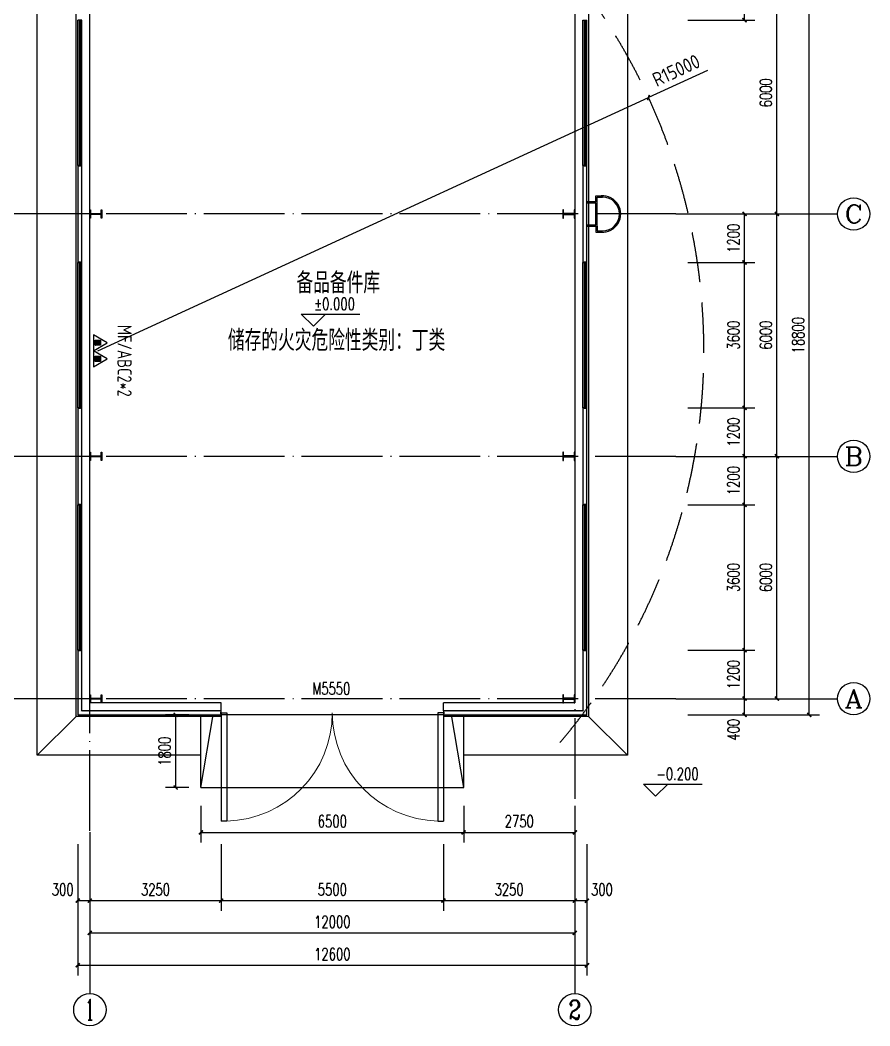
# Model space of a CAD drawing. Extents: x 4930511 to 5014611, y -422737 to -321054.
# Drawn here: x 4949126 to 4970151, y -401128 to -376228 of the extents above; entities that cross this region are included whole.
import ezdxf
from ezdxf.enums import TextEntityAlignment as Align

# ---------------------------------------------------------------- set-up
doc = ezdxf.new("R2010")
doc.units = 0
doc.header["$LTSCALE"] = 1000
doc.header["$MEASUREMENT"] = 0
doc.linetypes.add('DASH', pattern=[0.35, 0.25, -0.1])
doc.linetypes.add('DOTE', pattern=[2.42, 2, -0.2, 0.02, -0.2])
doc.layers.get('0').update_dxf_attribs({"linetype": 'CONTINUOUS'})
doc.layers.get('Defpoints').update_dxf_attribs({"linetype": 'CONTINUOUS'})
doc.layers.add('_0', color=7, linetype='CONTINUOUS', lineweight=25)
for name, color, linetype in [('AXIS', 3, 'CONTINUOUS'), ('AXIS_TEXT', 7, 'CONTINUOUS'), ('DIM_ELEV', 3, 'CONTINUOUS'), ('DOTE', 252, 'CONTINUOUS'), ('Prof', 2, 'CONTINUOUS'), ('PUB_DIM', 3, 'CONTINUOUS'), ('PUB_TEXT', 7, 'CONTINUOUS'), ('PUB_WALL', 9, 'CONTINUOUS'), ('STAIR', 5, 'CONTINUOUS'), ('TEXT_给水', 7, 'CONTINUOUS'), ('WALL-MOVE', 6, 'CONTINUOUS'), ('WINDOW', 4, 'CONTINUOUS'), ('WINDOW_TEXT', 7, 'CONTINUOUS')]:
    doc.layers.add(name, color=color, linetype=linetype)
doc.styles.add('_HZTXT', font='txt.shx', dxfattribs={"width": 0.8, "bigfont": 'HZTXT.shx'})
doc.styles.add('_TCH_AXIS', font='COMPLEX', dxfattribs={"bigfont": 'GBCBIG'})
doc.styles.add('_TCH_DIM', font='SIMPLEX', dxfattribs={"bigfont": 'GBCBIG'})
doc.styles.add('_TCH_DIM_T3', font='SIMPLEX', dxfattribs={"width": 0.705882, "bigfont": 'GBCBIG'})
doc.styles.add('_TCH_WINDOW', font='SIMPLEX', dxfattribs={"height": 3.5, "bigfont": 'GBCBIG'})
doc.styles.add('COMPLEX', font='COMPLEX')
doc.styles.add('sceie', font='sceie.shx', dxfattribs={"width": 0.7, "bigfont": 'sceic.shx'})
doc.styles.get("Standard").update_dxf_attribs({"font": 'GBENOR', "bigfont": 'GBCBIG'})
doc.dimstyles.new('_TCH_ARCH&&100', dxfattribs={"dimtxt": 297.5, "dimasz": 100, "dimexe": 250, "dimexo": 300, "dimgap": 126.25, "dimtad": 1, "dimdec": 0, "dimzin": 0, "dimdsep": 46, "dimtxsty": '_TCH_DIM_T3', "dimblk": 'ARCHTICK', "dimcen": 0.09, "dimclrt": 7, "dimazin": 2, "dimtfac": 1, "dimtdec": 0, "dimtix": 1, "dimtmove": 2, "dimatfit": 3, "dimfxl": 0, "dimtolj": 1, "dimtzin": 0, "dimarcsym": 0})
doc.dimstyles.get("Standard").update_dxf_attribs({"dimscale": 100, "dimtxt": 3.5, "dimasz": 1, "dimexe": 2.5, "dimexo": 3, "dimgap": 1.5, "dimtad": 1, "dimdec": 0, "dimzin": 0, "dimdsep": 46, "dimtxsty": 'Standard', "dimblk": 'ARCHTICK', "dimcen": 0.09, "dimadec": 0, "dimazin": 0, "dimtfac": 1, "dimtdec": 0, "dimtix": 1, "dimtmove": 2, "dimatfit": 3, "dimfxl": 0, "dimtolj": 1, "dimtzin": 0, "dimarcsym": 0})

# ---------------------------------------------------------------- blocks, each defined once
blk = doc.blocks.new('_AXISO')
blk.add_circle((0, 0), 0.5)
at = {"layer": 'AXIS_TEXT', "style": 'COMPLEX', "width": 1.041667}
blk.add_attdef('A', text='', height=0.56, dxfattribs=at).set_placement((-0.25, -0.28), (0.25, -0.28), align=Align.FIT)
blk = doc.blocks.new('_ArchTick')
at = {"color": 0, "linetype": 'ByBlock', "const_width": 0.4}
blk.add_lwpolyline([(-0.5, -0.5), (0.5, 0.5)], dxfattribs=at)
blk = doc.blocks.new('*D421')
at = {"layer": 'Defpoints', "color": 0}
for p in [(4953601, -395380), (4960101, -395380), (4960101, -396338)]:
    blk.add_point(p, dxfattribs=at)
at = {"layer": 'PUB_DIM', "color": 0, "lineweight": -2}
for p, q in [((4953601, -395680), (4953601, -396588)), ((4960101, -395680), (4960101, -396588)), ((4953601, -396338), (4960101, -396338))]:
    blk.add_line(p, q, dxfattribs=at)
at = {"layer": 'PUB_DIM', "color": 0, "lineweight": -2, "xscale": 100, "yscale": 100, "zscale": 100, "rotation": 180}
blk.add_blockref('_ArchTick', (4953601, -396338), dxfattribs=at)
at = {"layer": 'PUB_DIM', "color": 0, "lineweight": -2, "xscale": 100, "yscale": 100, "zscale": 100}
blk.add_blockref('_ArchTick', (4960101, -396338), dxfattribs=at)
at = {"layer": 'PUB_DIM', "color": 7, "insert": (4956851, -396063), "char_height": 297.5, "attachment_point": 5, "style": '_TCH_DIM_T3'}
blk.add_mtext('\\A1;6500', dxfattribs=at)
blk = doc.blocks.new('*D422')
at = {"layer": 'Defpoints', "color": 0}
for p in [(4960101, -395380), (4962851, -395380), (4962851, -396338)]:
    blk.add_point(p, dxfattribs=at)
at = {"layer": 'PUB_DIM', "color": 0, "lineweight": -2}
for p, q in [((4960101, -395680), (4960101, -396588)), ((4962851, -395680), (4962851, -396588)), ((4960101, -396338), (4962851, -396338))]:
    blk.add_line(p, q, dxfattribs=at)
at = {"layer": 'PUB_DIM', "color": 0, "lineweight": -2, "xscale": 100, "yscale": 100, "zscale": 100, "rotation": 180}
blk.add_blockref('_ArchTick', (4960101, -396338), dxfattribs=at)
at = {"layer": 'PUB_DIM', "color": 0, "lineweight": -2, "xscale": 100, "yscale": 100, "zscale": 100}
blk.add_blockref('_ArchTick', (4962851, -396338), dxfattribs=at)
at = {"layer": 'PUB_DIM', "color": 7, "insert": (4961476, -396063), "char_height": 297.5, "attachment_point": 5, "style": '_TCH_DIM_T3'}
blk.add_mtext('\\A1;2750', dxfattribs=at)
blk = doc.blocks.new('*D423')
at = {"layer": 'Defpoints', "color": 0}
for p in [(4952976, -393428), (4953601, -393428), (4953601, -395228)]:
    blk.add_point(p, dxfattribs=at)
at = {"layer": 'PUB_DIM', "color": 0, "lineweight": -2}
for p, q in [((4953301, -393428), (4952726, -393428)), ((4952976, -395228), (4952976, -393428)), ((4953301, -395228), (4952726, -395228))]:
    blk.add_line(p, q, dxfattribs=at)
at = {"layer": 'PUB_DIM', "color": 0, "lineweight": -2, "xscale": 100, "yscale": 100, "zscale": 100}
for p, rotation in [((4952976, -393428), 90), ((4952976, -395228), 270)]:
    blk.add_blockref('_ArchTick', p, dxfattribs=dict(at, rotation=rotation))
at = {"layer": 'PUB_DIM', "color": 7, "insert": (4952701, -394328), "char_height": 297.5, "attachment_point": 5, "rotation": 90, "style": '_TCH_DIM_T3'}
blk.add_mtext('\\A1;1800', dxfattribs=at)
blk = doc.blocks.new('*D426')
at = {"layer": 'Defpoints', "color": 0}
for p in [(4962851, -396328), (4963151, -396328), (4963151, -398028)]:
    blk.add_point(p, dxfattribs=at)
at = {"layer": 'PUB_DIM', "color": 0, "lineweight": -2}
for p, q in [((4962851, -396628), (4962851, -398278)), ((4963151, -396628), (4963151, -398278)), ((4962851, -398028), (4963151, -398028))]:
    blk.add_line(p, q, dxfattribs=at)
at = {"layer": 'PUB_DIM', "color": 0, "lineweight": -2, "xscale": 100, "yscale": 100, "zscale": 100, "rotation": 180}
blk.add_blockref('_ArchTick', (4962851, -398028), dxfattribs=at)
at = {"layer": 'PUB_DIM', "color": 0, "lineweight": -2, "xscale": 100, "yscale": 100, "zscale": 100}
blk.add_blockref('_ArchTick', (4963151, -398028), dxfattribs=at)
at = {"layer": 'PUB_DIM', "color": 7, "insert": (4963521, -397753), "char_height": 297.5, "attachment_point": 5, "style": '_TCH_DIM_T3'}
blk.add_mtext('\\A1;300', dxfattribs=at)
blk = doc.blocks.new('*D427')
at = {"layer": 'Defpoints', "color": 0}
for p in [(4959601, -396328), (4962851, -396328), (4962851, -398028)]:
    blk.add_point(p, dxfattribs=at)
at = {"layer": 'PUB_DIM', "color": 0, "lineweight": -2}
for p, q in [((4959601, -396628), (4959601, -398278)), ((4962851, -396628), (4962851, -398278)), ((4959601, -398028), (4962851, -398028))]:
    blk.add_line(p, q, dxfattribs=at)
at = {"layer": 'PUB_DIM', "color": 0, "lineweight": -2, "xscale": 100, "yscale": 100, "zscale": 100, "rotation": 180}
blk.add_blockref('_ArchTick', (4959601, -398028), dxfattribs=at)
at = {"layer": 'PUB_DIM', "color": 0, "lineweight": -2, "xscale": 100, "yscale": 100, "zscale": 100}
blk.add_blockref('_ArchTick', (4962851, -398028), dxfattribs=at)
at = {"layer": 'PUB_DIM', "color": 7, "insert": (4961226, -397753), "char_height": 297.5, "attachment_point": 5, "style": '_TCH_DIM_T3'}
blk.add_mtext('\\A1;3250', dxfattribs=at)
blk = doc.blocks.new('*D428')
at = {"layer": 'Defpoints', "color": 0}
for p in [(4954101, -396328), (4959601, -396328), (4959601, -398028)]:
    blk.add_point(p, dxfattribs=at)
at = {"layer": 'PUB_DIM', "color": 0, "lineweight": -2}
for p, q in [((4954101, -396628), (4954101, -398278)), ((4959601, -396628), (4959601, -398278)), ((4954101, -398028), (4959601, -398028))]:
    blk.add_line(p, q, dxfattribs=at)
at = {"layer": 'PUB_DIM', "color": 0, "lineweight": -2, "xscale": 100, "yscale": 100, "zscale": 100, "rotation": 180}
blk.add_blockref('_ArchTick', (4954101, -398028), dxfattribs=at)
at = {"layer": 'PUB_DIM', "color": 0, "lineweight": -2, "xscale": 100, "yscale": 100, "zscale": 100}
blk.add_blockref('_ArchTick', (4959601, -398028), dxfattribs=at)
at = {"layer": 'PUB_DIM', "color": 7, "insert": (4956851, -397753), "char_height": 297.5, "attachment_point": 5, "style": '_TCH_DIM_T3'}
blk.add_mtext('\\A1;5500', dxfattribs=at)
blk = doc.blocks.new('*D429')
at = {"layer": 'Defpoints', "color": 0}
for p in [(4950851, -396328), (4954101, -396328), (4954101, -398028)]:
    blk.add_point(p, dxfattribs=at)
at = {"layer": 'PUB_DIM', "color": 0, "lineweight": -2}
for p, q in [((4950851, -396628), (4950851, -398278)), ((4954101, -396628), (4954101, -398278)), ((4950851, -398028), (4954101, -398028))]:
    blk.add_line(p, q, dxfattribs=at)
at = {"layer": 'PUB_DIM', "color": 0, "lineweight": -2, "xscale": 100, "yscale": 100, "zscale": 100, "rotation": 180}
blk.add_blockref('_ArchTick', (4950851, -398028), dxfattribs=at)
at = {"layer": 'PUB_DIM', "color": 0, "lineweight": -2, "xscale": 100, "yscale": 100, "zscale": 100}
blk.add_blockref('_ArchTick', (4954101, -398028), dxfattribs=at)
at = {"layer": 'PUB_DIM', "color": 7, "insert": (4952476, -397753), "char_height": 297.5, "attachment_point": 5, "style": '_TCH_DIM_T3'}
blk.add_mtext('\\A1;3250', dxfattribs=at)
blk = doc.blocks.new('*D430')
at = {"layer": 'Defpoints', "color": 0}
for p in [(4950551, -396328), (4950851, -396328), (4950851, -398028)]:
    blk.add_point(p, dxfattribs=at)
at = {"layer": 'PUB_DIM', "color": 0, "lineweight": -2}
for p, q in [((4950551, -396628), (4950551, -398278)), ((4950851, -396628), (4950851, -398278)), ((4950551, -398028), (4950851, -398028))]:
    blk.add_line(p, q, dxfattribs=at)
at = {"layer": 'PUB_DIM', "color": 0, "lineweight": -2, "xscale": 100, "yscale": 100, "zscale": 100, "rotation": 180}
blk.add_blockref('_ArchTick', (4950551, -398028), dxfattribs=at)
at = {"layer": 'PUB_DIM', "color": 0, "lineweight": -2, "xscale": 100, "yscale": 100, "zscale": 100}
blk.add_blockref('_ArchTick', (4950851, -398028), dxfattribs=at)
at = {"layer": 'PUB_DIM', "color": 7, "insert": (4950181, -397753), "char_height": 297.5, "attachment_point": 5, "style": '_TCH_DIM_T3'}
blk.add_mtext('\\A1;300', dxfattribs=at)
blk = doc.blocks.new('*D431')
at = {"layer": 'Defpoints', "color": 0}
for p in [(4965351, -393028), (4967051, -393028), (4965351, -393428)]:
    blk.add_point(p, dxfattribs=at)
at = {"layer": 'PUB_DIM', "color": 0, "lineweight": -2}
for p, q in [((4965651, -393028), (4967301, -393028)), ((4967051, -393428), (4967051, -393028)), ((4965651, -393428), (4967301, -393428))]:
    blk.add_line(p, q, dxfattribs=at)
at = {"layer": 'PUB_DIM', "color": 0, "lineweight": -2, "xscale": 100, "yscale": 100, "zscale": 100}
for p, rotation in [((4967051, -393028), 90), ((4967051, -393428), 270)]:
    blk.add_blockref('_ArchTick', p, dxfattribs=dict(at, rotation=rotation))
at = {"layer": 'PUB_DIM', "color": 7, "insert": (4966776, -393798), "char_height": 297.5, "attachment_point": 5, "rotation": 90, "style": '_TCH_DIM_T3'}
blk.add_mtext('\\A1;400', dxfattribs=at)
blk = doc.blocks.new('*D432')
at = {"layer": 'Defpoints', "color": 0}
for p in [(4965351, -391828), (4967051, -391828), (4965351, -393028)]:
    blk.add_point(p, dxfattribs=at)
at = {"layer": 'PUB_DIM', "color": 0, "lineweight": -2}
for p, q in [((4965651, -391828), (4967301, -391828)), ((4967051, -393028), (4967051, -391828)), ((4965651, -393028), (4967301, -393028))]:
    blk.add_line(p, q, dxfattribs=at)
at = {"layer": 'PUB_DIM', "color": 0, "lineweight": -2, "xscale": 100, "yscale": 100, "zscale": 100}
for p, rotation in [((4967051, -391828), 90), ((4967051, -393028), 270)]:
    blk.add_blockref('_ArchTick', p, dxfattribs=dict(at, rotation=rotation))
at = {"layer": 'PUB_DIM', "color": 7, "insert": (4966776, -392428), "char_height": 297.5, "attachment_point": 5, "rotation": 90, "style": '_TCH_DIM_T3'}
blk.add_mtext('\\A1;1200', dxfattribs=at)
blk = doc.blocks.new('*D433')
at = {"layer": 'Defpoints', "color": 0}
for p in [(4965351, -388228), (4967051, -388228), (4965351, -391828)]:
    blk.add_point(p, dxfattribs=at)
at = {"layer": 'PUB_DIM', "color": 0, "lineweight": -2}
for p, q in [((4965651, -388228), (4967301, -388228)), ((4967051, -391828), (4967051, -388228)), ((4965651, -391828), (4967301, -391828))]:
    blk.add_line(p, q, dxfattribs=at)
at = {"layer": 'PUB_DIM', "color": 0, "lineweight": -2, "xscale": 100, "yscale": 100, "zscale": 100}
for p, rotation in [((4967051, -388228), 90), ((4967051, -391828), 270)]:
    blk.add_blockref('_ArchTick', p, dxfattribs=dict(at, rotation=rotation))
at = {"layer": 'PUB_DIM', "color": 7, "insert": (4966776, -390028), "char_height": 297.5, "attachment_point": 5, "rotation": 90, "style": '_TCH_DIM_T3'}
blk.add_mtext('\\A1;3600', dxfattribs=at)
blk = doc.blocks.new('*D434')
at = {"layer": 'Defpoints', "color": 0}
for p in [(4965351, -387028), (4967051, -387028), (4965351, -388228)]:
    blk.add_point(p, dxfattribs=at)
at = {"layer": 'PUB_DIM', "color": 0, "lineweight": -2}
for p, q in [((4965651, -387028), (4967301, -387028)), ((4967051, -388228), (4967051, -387028)), ((4965651, -388228), (4967301, -388228))]:
    blk.add_line(p, q, dxfattribs=at)
at = {"layer": 'PUB_DIM', "color": 0, "lineweight": -2, "xscale": 100, "yscale": 100, "zscale": 100}
for p, rotation in [((4967051, -387028), 90), ((4967051, -388228), 270)]:
    blk.add_blockref('_ArchTick', p, dxfattribs=dict(at, rotation=rotation))
at = {"layer": 'PUB_DIM', "color": 7, "insert": (4966776, -387628), "char_height": 297.5, "attachment_point": 5, "rotation": 90, "style": '_TCH_DIM_T3'}
blk.add_mtext('\\A1;1200', dxfattribs=at)
blk = doc.blocks.new('*D435')
at = {"layer": 'Defpoints', "color": 0}
for p in [(4965351, -385828), (4967051, -385828), (4965351, -387028)]:
    blk.add_point(p, dxfattribs=at)
at = {"layer": 'PUB_DIM', "color": 0, "lineweight": -2}
for p, q in [((4965651, -385828), (4967301, -385828)), ((4967051, -387028), (4967051, -385828)), ((4965651, -387028), (4967301, -387028))]:
    blk.add_line(p, q, dxfattribs=at)
at = {"layer": 'PUB_DIM', "color": 0, "lineweight": -2, "xscale": 100, "yscale": 100, "zscale": 100}
for p, rotation in [((4967051, -385828), 90), ((4967051, -387028), 270)]:
    blk.add_blockref('_ArchTick', p, dxfattribs=dict(at, rotation=rotation))
at = {"layer": 'PUB_DIM', "color": 7, "insert": (4966776, -386428), "char_height": 297.5, "attachment_point": 5, "rotation": 90, "style": '_TCH_DIM_T3'}
blk.add_mtext('\\A1;1200', dxfattribs=at)
blk = doc.blocks.new('*D436')
at = {"layer": 'Defpoints', "color": 0}
for p in [(4965351, -382228), (4967051, -382228), (4965351, -385828)]:
    blk.add_point(p, dxfattribs=at)
at = {"layer": 'PUB_DIM', "color": 0, "lineweight": -2}
for p, q in [((4965651, -382228), (4967301, -382228)), ((4967051, -385828), (4967051, -382228)), ((4965651, -385828), (4967301, -385828))]:
    blk.add_line(p, q, dxfattribs=at)
at = {"layer": 'PUB_DIM', "color": 0, "lineweight": -2, "xscale": 100, "yscale": 100, "zscale": 100}
for p, rotation in [((4967051, -382228), 90), ((4967051, -385828), 270)]:
    blk.add_blockref('_ArchTick', p, dxfattribs=dict(at, rotation=rotation))
at = {"layer": 'PUB_DIM', "color": 7, "insert": (4966776, -384028), "char_height": 297.5, "attachment_point": 5, "rotation": 90, "style": '_TCH_DIM_T3'}
blk.add_mtext('\\A1;3600', dxfattribs=at)
blk = doc.blocks.new('*D437')
at = {"layer": 'Defpoints', "color": 0}
for p in [(4965351, -381028), (4967051, -381028), (4965351, -382228)]:
    blk.add_point(p, dxfattribs=at)
at = {"layer": 'PUB_DIM', "color": 0, "lineweight": -2}
for p, q in [((4965651, -381028), (4967301, -381028)), ((4967051, -382228), (4967051, -381028)), ((4965651, -382228), (4967301, -382228))]:
    blk.add_line(p, q, dxfattribs=at)
at = {"layer": 'PUB_DIM', "color": 0, "lineweight": -2, "xscale": 100, "yscale": 100, "zscale": 100}
for p, rotation in [((4967051, -381028), 90), ((4967051, -382228), 270)]:
    blk.add_blockref('_ArchTick', p, dxfattribs=dict(at, rotation=rotation))
at = {"layer": 'PUB_DIM', "color": 7, "insert": (4966776, -381628), "char_height": 297.5, "attachment_point": 5, "rotation": 90, "style": '_TCH_DIM_T3'}
blk.add_mtext('\\A1;1200', dxfattribs=at)
blk = doc.blocks.new('*D440')
at = {"layer": 'Defpoints', "color": 0}
for p in [(4965351, -375028), (4967051, -375028), (4965351, -376228)]:
    blk.add_point(p, dxfattribs=at)
at = {"layer": 'PUB_DIM', "color": 0, "lineweight": -2}
for p, q in [((4965651, -375028), (4967301, -375028)), ((4967051, -376228), (4967051, -375028)), ((4965651, -376228), (4967301, -376228))]:
    blk.add_line(p, q, dxfattribs=at)
at = {"layer": 'PUB_DIM', "color": 0, "lineweight": -2, "xscale": 100, "yscale": 100, "zscale": 100}
for p, rotation in [((4967051, -375028), 90), ((4967051, -376228), 270)]:
    blk.add_blockref('_ArchTick', p, dxfattribs=dict(at, rotation=rotation))
at = {"layer": 'PUB_DIM', "color": 7, "insert": (4966776, -375628), "char_height": 297.5, "attachment_point": 5, "rotation": 90, "style": '_TCH_DIM_T3'}
blk.add_mtext('\\A1;1200', dxfattribs=at)
blk = doc.blocks.new('*D410')
at = {"layer": 'AXIS', "color": 0, "lineweight": -2}
for p, q in [((4965651, -387028), (4968101, -387028)), ((4967851, -393028), (4967851, -387028)), ((4965651, -393028), (4968101, -393028))]:
    blk.add_line(p, q, dxfattribs=at)
at = {"layer": 'Defpoints', "color": 0}
for p in [(4965351, -387028), (4967851, -387028), (4965351, -393028)]:
    blk.add_point(p, dxfattribs=at)
at = {"layer": 'AXIS', "color": 0, "lineweight": -2, "xscale": 100, "yscale": 100, "zscale": 100}
for p, rotation in [((4967851, -387028), 90), ((4967851, -393028), 270)]:
    blk.add_blockref('_ArchTick', p, dxfattribs=dict(at, rotation=rotation))
at = {"layer": 'AXIS', "color": 7, "insert": (4967576, -390028), "char_height": 297.5, "attachment_point": 5, "rotation": 90, "style": '_TCH_DIM_T3'}
blk.add_mtext('\\A1;6000', dxfattribs=at)
blk = doc.blocks.new('*D411')
at = {"layer": 'AXIS', "color": 0, "lineweight": -2}
for p, q in [((4965651, -381028), (4968101, -381028)), ((4967851, -387028), (4967851, -381028)), ((4965651, -387028), (4968101, -387028))]:
    blk.add_line(p, q, dxfattribs=at)
at = {"layer": 'Defpoints', "color": 0}
for p in [(4965351, -381028), (4967851, -381028), (4965351, -387028)]:
    blk.add_point(p, dxfattribs=at)
at = {"layer": 'AXIS', "color": 0, "lineweight": -2, "xscale": 100, "yscale": 100, "zscale": 100}
for p, rotation in [((4967851, -381028), 90), ((4967851, -387028), 270)]:
    blk.add_blockref('_ArchTick', p, dxfattribs=dict(at, rotation=rotation))
at = {"layer": 'AXIS', "color": 7, "insert": (4967576, -384028), "char_height": 297.5, "attachment_point": 5, "rotation": 90, "style": '_TCH_DIM_T3'}
blk.add_mtext('\\A1;6000', dxfattribs=at)
blk = doc.blocks.new('*D412')
at = {"layer": 'AXIS', "color": 0, "lineweight": -2}
for p, q in [((4965651, -375028), (4968101, -375028)), ((4967851, -381028), (4967851, -375028)), ((4965651, -381028), (4968101, -381028))]:
    blk.add_line(p, q, dxfattribs=at)
at = {"layer": 'Defpoints', "color": 0}
for p in [(4965351, -375028), (4967851, -375028), (4965351, -381028)]:
    blk.add_point(p, dxfattribs=at)
at = {"layer": 'AXIS', "color": 0, "lineweight": -2, "xscale": 100, "yscale": 100, "zscale": 100}
for p, rotation in [((4967851, -375028), 90), ((4967851, -381028), 270)]:
    blk.add_blockref('_ArchTick', p, dxfattribs=dict(at, rotation=rotation))
at = {"layer": 'AXIS', "color": 7, "insert": (4967576, -378028), "char_height": 297.5, "attachment_point": 5, "rotation": 90, "style": '_TCH_DIM_T3'}
blk.add_mtext('\\A1;6000', dxfattribs=at)
blk = doc.blocks.new('*D413')
at = {"layer": 'AXIS', "color": 0, "lineweight": -2}
for p, q in [((4965651, -374628), (4968901, -374628)), ((4968651, -393428), (4968651, -374628)), ((4965651, -393428), (4968901, -393428))]:
    blk.add_line(p, q, dxfattribs=at)
at = {"layer": 'Defpoints', "color": 0}
for p in [(4965351, -374628), (4968651, -374628), (4965351, -393428)]:
    blk.add_point(p, dxfattribs=at)
at = {"layer": 'AXIS', "color": 0, "lineweight": -2, "xscale": 100, "yscale": 100, "zscale": 100}
for p, rotation in [((4968651, -374628), 90), ((4968651, -393428), 270)]:
    blk.add_blockref('_ArchTick', p, dxfattribs=dict(at, rotation=rotation))
at = {"layer": 'AXIS', "color": 7, "insert": (4968376, -384028), "char_height": 297.5, "attachment_point": 5, "rotation": 90, "style": '_TCH_DIM_T3'}
blk.add_mtext('\\A1;18800', dxfattribs=at)
blk = doc.blocks.new('$TCHSYS$WIN2D')
for p, q in [((-0.5, 0.5), (0.5, 0.5)), ((-0.5, 0.5), (-0.5, -0.5)), ((0.5, 0.5), (0.5, -0.5)), ((0.5, 0.1667), (-0.5, 0.1667)), ((0.5, -0.1667), (-0.5, -0.1667)), ((-0.5, -0.5), (0.5, -0.5))]:
    blk.add_line(p, q)
blk = doc.blocks.new('$DorLib2D$00000002')
for p, q in [((-0.5, 0), (-0.5, 0.4875)), ((-0.475, 0.4875), (-0.5, 0.4875)), ((-0.475, 0), (-0.475, 0.4875)), ((0.475, 0), (0.475, 0.4875)), ((0.475, 0.4875), (0.5, 0.4875)), ((0.5, 0), (0.5, 0.4875)), ((-0.5, 0), (-0.475, 0)), ((0.5, 0), (0.475, 0))]:
    blk.add_line(p, q)
at = {"lineweight": 13}
for centre, start, end in [((-0.4875, 0), 0, 88.5307), ((0.4875, 0), 91.4693, 180)]:
    blk.add_arc(centre, 0.4875, start, end, dxfattribs=at)
blk = doc.blocks.new('*D391')
at = {"layer": 'AXIS', "color": 0, "lineweight": -2}
for p, q in [((4950851, -396628), (4950851, -399078)), ((4962851, -396628), (4962851, -399078)), ((4950851, -398828), (4962851, -398828))]:
    blk.add_line(p, q, dxfattribs=at)
at = {"layer": 'Defpoints', "color": 0}
for p in [(4950851, -396328), (4962851, -396328), (4962851, -398828)]:
    blk.add_point(p, dxfattribs=at)
at = {"layer": 'AXIS', "color": 0, "lineweight": -2, "xscale": 100, "yscale": 100, "zscale": 100, "rotation": 180}
blk.add_blockref('_ArchTick', (4950851, -398828), dxfattribs=at)
at = {"layer": 'AXIS', "color": 0, "lineweight": -2, "xscale": 100, "yscale": 100, "zscale": 100}
blk.add_blockref('_ArchTick', (4962851, -398828), dxfattribs=at)
at = {"layer": 'AXIS', "color": 7, "insert": (4956851, -398553), "char_height": 297.5, "attachment_point": 5, "style": '_TCH_DIM_T3'}
blk.add_mtext('\\A1;12000', dxfattribs=at)
blk = doc.blocks.new('*D392')
at = {"layer": 'AXIS', "color": 0, "lineweight": -2}
for p, q in [((4950551, -396628), (4950551, -399878)), ((4963151, -396628), (4963151, -399878)), ((4950551, -399628), (4963151, -399628))]:
    blk.add_line(p, q, dxfattribs=at)
at = {"layer": 'Defpoints', "color": 0}
for p in [(4950551, -396328), (4963151, -396328), (4963151, -399628)]:
    blk.add_point(p, dxfattribs=at)
at = {"layer": 'AXIS', "color": 0, "lineweight": -2, "xscale": 100, "yscale": 100, "zscale": 100, "rotation": 180}
blk.add_blockref('_ArchTick', (4950551, -399628), dxfattribs=at)
at = {"layer": 'AXIS', "color": 0, "lineweight": -2, "xscale": 100, "yscale": 100, "zscale": 100}
blk.add_blockref('_ArchTick', (4963151, -399628), dxfattribs=at)
at = {"layer": 'AXIS', "color": 7, "insert": (4956851, -399353), "char_height": 297.5, "attachment_point": 5, "style": '_TCH_DIM_T3'}
blk.add_mtext('\\A1;12600', dxfattribs=at)
blk = doc.blocks.new('*D491')
at = {"color": 0, "lineweight": -2}
for p in [(4966134, -377474), (4951045, -384413)]:
    blk.add_line(p, (4964673, -378146), dxfattribs=at)
at = {"layer": 'Defpoints', "color": 0}
for p in [(4964673, -378146), (4951045, -384413)]:
    blk.add_point(p, dxfattribs=at)
at = {"color": 0, "lineweight": -2, "xscale": 100, "yscale": 100, "zscale": 100, "rotation": 204.6940405115428}
blk.add_blockref('_ArchTick', (4964673, -378146), dxfattribs=at)
at = {"color": 0, "insert": (4965359, -377473), "char_height": 350, "attachment_point": 5, "rotation": 24.694}
blk.add_mtext('\\A1;R15000', dxfattribs=at)

msp = doc.modelspace()

# ---------------------------------------------------------------- hatches: boundary and pattern name
h = msp.add_hatch()
h.set_pattern_fill('ANSI31', color=1, scale=200, angle=270, style=0)
h.set_pattern_definition([(315, (4944269.28, -345670.76), (17.67767, 17.67767), [])])
h.paths.add_polyline_path([(4951113.9, -384149.6), (4951113.9, -384279.5), (4950984, -384279.5), (4950984, -384149.6)])
h = msp.add_hatch()
h.set_pattern_fill('ANSI31', color=1, scale=200, angle=270, style=0)
h.set_pattern_definition([(315, (4944269.28, -346067.533), (17.67767, 17.67767), [])])
h.paths.add_polyline_path([(4951113.9, -384546.4), (4951113.9, -384676.3), (4950984, -384676.3), (4950984, -384546.4)])
at = {"layer": 'Prof', "linetype": 'ByBlock'}
for points in [[(4951135.2, -381018.2), (4951135.2, -380928.2), (4951151.2, -380928.2), (4951151.2, -381128.2), (4951135.2, -381128.2), (4951135.2, -381038.2), (4950867.2, -381038.2), (4950867.2, -381128.2), (4950851.2, -381128.2), (4950851.2, -380928.2), (4950867.2, -380928.2), (4950867.2, -381018.2)], [(4962567.2, -381018.2), (4962567.2, -380928.2), (4962551.2, -380928.2), (4962551.2, -381128.2), (4962567.2, -381128.2), (4962567.2, -381038.2), (4962835.2, -381038.2), (4962835.2, -381128.2), (4962851.2, -381128.2), (4962851.2, -380928.2), (4962835.2, -380928.2), (4962835.2, -381018.2)], [(4951135.2, -387018.2), (4951135.2, -386928.2), (4951151.2, -386928.2), (4951151.2, -387128.2), (4951135.2, -387128.2), (4951135.2, -387038.2), (4950867.2, -387038.2), (4950867.2, -387128.2), (4950851.2, -387128.2), (4950851.2, -386928.2), (4950867.2, -386928.2), (4950867.2, -387018.2)], [(4962567.2, -387018.2), (4962567.2, -386928.2), (4962551.2, -386928.2), (4962551.2, -387128.2), (4962567.2, -387128.2), (4962567.2, -387038.2), (4962835.2, -387038.2), (4962835.2, -387128.2), (4962851.2, -387128.2), (4962851.2, -386928.2), (4962835.2, -386928.2), (4962835.2, -387018.2)], [(4951135.2, -393018.2), (4951135.2, -392928.2), (4951151.2, -392928.2), (4951151.2, -393128.2), (4951135.2, -393128.2), (4951135.2, -393038.2), (4950867.2, -393038.2), (4950867.2, -393128.2), (4950851.2, -393128.2), (4950851.2, -392928.2), (4950867.2, -392928.2), (4950867.2, -393018.2)], [(4962567.2, -393018.2), (4962567.2, -392928.2), (4962551.2, -392928.2), (4962551.2, -393128.2), (4962567.2, -393128.2), (4962567.2, -393038.2), (4962835.2, -393038.2), (4962835.2, -393128.2), (4962851.2, -393128.2), (4962851.2, -392928.2), (4962835.2, -392928.2), (4962835.2, -393018.2)]]:
    msp.add_hatch(color=256, dxfattribs=at).paths.add_polyline_path(points)
at = {"layer": 'PUB_WALL'}
for points in [[(4950651.2, -379828.2), (4950551.2, -379828.2), (4950581.2, -379858.2), (4950621.2, -379858.2)], [(4950551.2, -379828.2), (4950551.2, -382228.2), (4950581.2, -382198.2), (4950581.2, -379858.2)], [(4950651.2, -382228.2), (4950651.2, -379828.2), (4950621.2, -379858.2), (4950621.2, -382198.2)], [(4963151.2, -379828.2), (4963051.2, -379828.2), (4963081.2, -379858.2), (4963121.2, -379858.2)], [(4963051.2, -379828.2), (4963051.2, -382228.2), (4963081.2, -382198.2), (4963081.2, -379858.2)], [(4963151.2, -382228.2), (4963151.2, -379828.2), (4963121.2, -379858.2), (4963121.2, -382198.2)], [(4950551.2, -382228.2), (4950651.2, -382228.2), (4950621.2, -382198.2), (4950581.2, -382198.2)], [(4963051.2, -382228.2), (4963151.2, -382228.2), (4963121.2, -382198.2), (4963081.2, -382198.2)], [(4950651.2, -385828.2), (4950551.2, -385828.2), (4950581.2, -385858.2), (4950621.2, -385858.2)], [(4950551.2, -385828.2), (4950551.2, -388228.2), (4950581.2, -388198.2), (4950581.2, -385858.2)], [(4950651.2, -388228.2), (4950651.2, -385828.2), (4950621.2, -385858.2), (4950621.2, -388198.2)], [(4963151.2, -385828.2), (4963051.2, -385828.2), (4963081.2, -385858.2), (4963121.2, -385858.2)], [(4963051.2, -385828.2), (4963051.2, -388228.2), (4963081.2, -388198.2), (4963081.2, -385858.2)], [(4963151.2, -388228.2), (4963151.2, -385828.2), (4963121.2, -385858.2), (4963121.2, -388198.2)], [(4950551.2, -388228.2), (4950651.2, -388228.2), (4950621.2, -388198.2), (4950581.2, -388198.2)], [(4963051.2, -388228.2), (4963151.2, -388228.2), (4963121.2, -388198.2), (4963081.2, -388198.2)], [(4950651.2, -391828.2), (4950551.2, -391828.2), (4950581.2, -391858.2), (4950621.2, -391858.2)], [(4950551.2, -391828.2), (4950551.2, -393428.2), (4950581.2, -393398.2), (4950581.2, -391858.2)], [(4950651.2, -393328.2), (4950651.2, -391828.2), (4950621.2, -391858.2), (4950621.2, -393358.2)], [(4963151.2, -391828.2), (4963051.2, -391828.2), (4963081.2, -391858.2), (4963121.2, -391858.2)], [(4963051.2, -391828.2), (4963051.2, -393328.2), (4963081.2, -393358.2), (4963081.2, -391858.2)], [(4963151.2, -393428.2), (4963151.2, -391828.2), (4963121.2, -391858.2), (4963121.2, -393398.2)], [(4950551.2, -393428.2), (4954101.2, -393428.2), (4954071.2, -393398.2), (4950581.2, -393398.2)], [(4954101.2, -393328.2), (4950651.2, -393328.2), (4950621.2, -393358.2), (4954071.2, -393358.2)], [(4954101.2, -393428.2), (4954101.2, -393328.2), (4954071.2, -393358.2), (4954071.2, -393398.2)], [(4963051.2, -393328.2), (4959601.2, -393328.2), (4959631.2, -393358.2), (4963081.2, -393358.2)], [(4959601.2, -393328.2), (4959601.2, -393428.2), (4959631.2, -393398.2), (4959631.2, -393358.2)], [(4959601.2, -393428.2), (4963151.2, -393428.2), (4963121.2, -393398.2), (4959631.2, -393398.2)]]:
    msp.add_hatch(color=256, dxfattribs=at).paths.add_polyline_path(points)

# ---------------------------------------------------------------- linework, layer by layer
for p, q in [((4963371.2, -380579.2), (4963551.2, -380579.2)), ((4963371.2, -380728.2), (4963371.2, -380579.2)), ((4963401.2, -380608.2), (4963536.5, -380608.2)), ((4963401.2, -380728.2), (4963401.2, -380608.2)), ((4963371.2, -381328.2), (4963371.2, -381477.2)), ((4963401.2, -381328.2), (4963401.2, -381448.2)), ((4963401.2, -381448.2), (4963536.5, -381448.2)), ((4963371.2, -381477.2), (4963551.2, -381477.2))]:
    msp.add_line(p, q)
for points in [[(4963151.2, -381328.2), (4963401.2, -381328.2), (4963401.2, -380728.2), (4963151.2, -380728.2)], [(4963151.2, -381298.2), (4963371.2, -381298.2), (4963371.2, -380758.2), (4963151.2, -380758.2)]]:
    msp.add_lwpolyline(points)
at = {"color": 1}
for points in [[(4951283.7, -384214.6), (4950940.1, -384016.2), (4950940.1, -384412.9)], [(4951113.9, -384149.6), (4951113.9, -384279.5), (4950984, -384279.5), (4950984, -384149.6)], [(4951283.7, -384611.3), (4950940.1, -384412.9), (4950940.1, -384809.7)], [(4951113.9, -384546.4), (4951113.9, -384676.3), (4950984, -384676.3), (4950984, -384546.4)]]:
    msp.add_lwpolyline(points, close=True, dxfattribs=at)
at = {"color": 0, "linetype": 'DASH', "ltscale": 5}
msp.add_arc((4951044.6, -384412.9), 15000, 319.69282, 41.80894, dxfattribs=at)
for radius, start, end in [(450, 266.17745, 93.82255), (420, 270, 90)]:
    msp.add_arc((4963536.5, -381028.2), radius, start, end)
at = {"layer": '_0', "color": 0}
for p, q in [((4954101.2, -393328.2), (4954101.2, -393128.2)), ((4959601.2, -393328.2), (4959601.2, -393128.2)), ((4954101.2, -393428.2), (4954101.2, -393468.2)), ((4959601.2, -393428.2), (4959601.2, -393468.2))]:
    msp.add_line(p, q, dxfattribs=at)
for points in [[(4954101.2, -393468.2), (4950511.2, -393468.2), (4950511.2, -374588.2), (4954101.2, -374588.2)], [(4959601.2, -374588.2), (4963191.2, -374588.2), (4963191.2, -393468.2), (4959601.2, -393468.2)], [(4954101.2, -393128.2), (4950851.2, -393128.2), (4950851.2, -374928.2), (4954101.2, -374928.2)], [(4959601.2, -374928.2), (4962851.2, -374928.2), (4962851.2, -393128.2), (4959601.2, -393128.2)]]:
    msp.add_lwpolyline(points, dxfattribs=at)
at = {"layer": 'AXIS', "color": 0}
for p, q in [((4965351.2, -381028.2), (4969351.2, -381028.2)), ((4965351.2, -387028.2), (4969351.2, -387028.2)), ((4965351.2, -393028.2), (4969351.2, -393028.2)), ((4950851.2, -396328.2), (4950851.2, -400328.2)), ((4962851.2, -396328.2), (4962851.2, -400328.2))]:
    msp.add_line(p, q, dxfattribs=at)
at = {"layer": 'DIM_ELEV'}
for p, q in [((4956381.5, -383808.7), (4956081.5, -383508.7)), ((4956081.5, -383508.7), (4957531.5, -383508.7)), ((4956381.5, -383808.7), (4956681.5, -383508.7)), ((4964849.8, -395444.6), (4964549.8, -395144.6)), ((4964549.8, -395144.6), (4965999.8, -395144.6)), ((4964849.8, -395444.6), (4965149.8, -395144.6))]:
    msp.add_line(p, q, dxfattribs=at)
at = {"layer": 'DOTE', "linetype": 'DOTE'}
for p, q in [((4950851.2, -396298.9), (4950851.2, -371728.2)), ((4962851.2, -371728.2), (4962851.2, -396298.9)), ((4965351.2, -381028.2), (4948351.2, -381028.2)), ((4965351.2, -387028.2), (4948351.2, -387028.2)), ((4965351.2, -393028.2), (4948351.2, -393028.2))]:
    msp.add_line(p, q, dxfattribs=at)
at = {"layer": 'Prof', "linetype": 'ByBlock'}
for points in [[(4950851.2, -381128.2), (4950851.2, -380928.2), (4950867.2, -380928.2), (4950867.2, -381018.2), (4951135.2, -381018.2), (4951135.2, -380928.2), (4951151.2, -380928.2), (4951151.2, -381128.2), (4951135.2, -381128.2), (4951135.2, -381038.2), (4950867.2, -381038.2), (4950867.2, -381128.2)], [(4962851.2, -381128.2), (4962851.2, -380928.2), (4962835.2, -380928.2), (4962835.2, -381018.2), (4962567.2, -381018.2), (4962567.2, -380928.2), (4962551.2, -380928.2), (4962551.2, -381128.2), (4962567.2, -381128.2), (4962567.2, -381038.2), (4962835.2, -381038.2), (4962835.2, -381128.2)], [(4950851.2, -387128.2), (4950851.2, -386928.2), (4950867.2, -386928.2), (4950867.2, -387018.2), (4951135.2, -387018.2), (4951135.2, -386928.2), (4951151.2, -386928.2), (4951151.2, -387128.2), (4951135.2, -387128.2), (4951135.2, -387038.2), (4950867.2, -387038.2), (4950867.2, -387128.2)], [(4962851.2, -387128.2), (4962851.2, -386928.2), (4962835.2, -386928.2), (4962835.2, -387018.2), (4962567.2, -387018.2), (4962567.2, -386928.2), (4962551.2, -386928.2), (4962551.2, -387128.2), (4962567.2, -387128.2), (4962567.2, -387038.2), (4962835.2, -387038.2), (4962835.2, -387128.2)], [(4950851.2, -393128.2), (4950851.2, -392928.2), (4950867.2, -392928.2), (4950867.2, -393018.2), (4951135.2, -393018.2), (4951135.2, -392928.2), (4951151.2, -392928.2), (4951151.2, -393128.2), (4951135.2, -393128.2), (4951135.2, -393038.2), (4950867.2, -393038.2), (4950867.2, -393128.2)], [(4962851.2, -393128.2), (4962851.2, -392928.2), (4962835.2, -392928.2), (4962835.2, -393018.2), (4962567.2, -393018.2), (4962567.2, -392928.2), (4962551.2, -392928.2), (4962551.2, -393128.2), (4962567.2, -393128.2), (4962567.2, -393038.2), (4962835.2, -393038.2), (4962835.2, -393128.2)]]:
    msp.add_lwpolyline(points, close=True, dxfattribs=at)
at = {"layer": 'STAIR'}
for p, q in [((4950511.2, -393468.2), (4949551.2, -394428.2)), ((4953601.2, -395228.2), (4953901.2, -393428.2)), ((4953601.2, -395228.2), (4953601.2, -393428.2)), ((4960101.2, -395228.2), (4959801.2, -393428.2)), ((4960101.2, -395228.2), (4960101.2, -393428.2)), ((4963191.2, -393468.2), (4964151.2, -394428.2)), ((4953601.2, -395228.2), (4960101.2, -395228.2))]:
    msp.add_line(p, q, dxfattribs=at)
for points in [[(4953601.2, -394428.2), (4949551.2, -394428.2), (4949551.2, -373628.2), (4953601.2, -373628.2)], [(4960101.2, -373628.2), (4964151.2, -373628.2), (4964151.2, -394428.2), (4960101.2, -394428.2)]]:
    msp.add_lwpolyline(points, dxfattribs=at)
at = {"layer": 'WALL-MOVE'}
for p, q in [((4950651.2, -379828.2), (4950551.2, -379828.2)), ((4950551.2, -379828.2), (4950551.2, -382228.2)), ((4950651.2, -382228.2), (4950651.2, -379828.2)), ((4963151.2, -379828.2), (4963051.2, -379828.2)), ((4963051.2, -379828.2), (4963051.2, -382228.2)), ((4963151.2, -382228.2), (4963151.2, -379828.2)), ((4950551.2, -382228.2), (4950651.2, -382228.2)), ((4963051.2, -382228.2), (4963151.2, -382228.2)), ((4950651.2, -385828.2), (4950551.2, -385828.2)), ((4950551.2, -385828.2), (4950551.2, -388228.2)), ((4950651.2, -388228.2), (4950651.2, -385828.2)), ((4963151.2, -385828.2), (4963051.2, -385828.2)), ((4963051.2, -385828.2), (4963051.2, -388228.2)), ((4963151.2, -388228.2), (4963151.2, -385828.2)), ((4950551.2, -388228.2), (4950651.2, -388228.2)), ((4963051.2, -388228.2), (4963151.2, -388228.2)), ((4950651.2, -391828.2), (4950551.2, -391828.2)), ((4950551.2, -391828.2), (4950551.2, -393428.2)), ((4950651.2, -393328.2), (4950651.2, -391828.2)), ((4963151.2, -391828.2), (4963051.2, -391828.2)), ((4963051.2, -391828.2), (4963051.2, -393328.2)), ((4963151.2, -393428.2), (4963151.2, -391828.2)), ((4954101.2, -393328.2), (4950651.2, -393328.2)), ((4954101.2, -393428.2), (4954101.2, -393328.2)), ((4963051.2, -393328.2), (4959601.2, -393328.2)), ((4959601.2, -393328.2), (4959601.2, -393428.2)), ((4950551.2, -393428.2), (4954101.2, -393428.2)), ((4959601.2, -393428.2), (4963151.2, -393428.2))]:
    msp.add_line(p, q, dxfattribs=at)
at = {"layer": 'WINDOW'}
msp.add_line((4959601.2, -393428.2), (4954101.2, -393428.2), dxfattribs=at)

# ---------------------------------------------------------------- block references
at = {"layer": 'AXIS', "color": 0}
ref = msp.add_blockref('_AXISO', (4969751.2, -381028.2), dxfattribs=dict(at, xscale=800, yscale=800, zscale=800))
ref.add_attrib('A', 'C', dxfattribs={"layer": 'AXIS_TEXT', "color": 0, "height": 452.5, "style": '_TCH_AXIS', "width": 1.4}).set_placement((4969524.9, -381254.5), (4969977.5, -381254.5), align=Align.FIT)
ref = msp.add_blockref('_AXISO', (4969751.2, -387028.2), dxfattribs=dict(at, xscale=800, yscale=800, zscale=800))
ref.add_attrib('A', 'B', dxfattribs={"layer": 'AXIS_TEXT', "color": 0, "height": 452.5, "style": '_TCH_AXIS', "width": 1.235294}).set_placement((4969524.9, -387254.5), (4969977.5, -387254.5), align=Align.FIT)
ref = msp.add_blockref('_AXISO', (4969751.2, -393028.2), dxfattribs=dict(at, xscale=800, yscale=800, zscale=800))
ref.add_attrib('A', 'A', dxfattribs={"layer": 'AXIS_TEXT', "color": 0, "height": 452.5, "style": '_TCH_AXIS', "width": 1.166667}).set_placement((4969524.9, -393254.5), (4969977.5, -393254.5), align=Align.FIT)
ref = msp.add_blockref('_AXISO', (4950851.2, -400728.2), dxfattribs=dict(at, xscale=800, yscale=800, zscale=800))
ref.add_attrib('A', '1', dxfattribs={"layer": 'AXIS_TEXT', "color": 0, "height": 514.7, "style": '_TCH_AXIS'}).set_placement((4950740.9, -400985.6), (4950961.5, -400985.6), align=Align.FIT)
ref = msp.add_blockref('_AXISO', (4962851.2, -400728.2), dxfattribs=dict(at, xscale=800, yscale=800, zscale=800))
ref.add_attrib('A', '2', dxfattribs={"layer": 'AXIS_TEXT', "color": 0, "height": 465.9, "style": '_TCH_AXIS'}).set_placement((4962695.9, -400961.2), (4963006.5, -400961.2), align=Align.FIT)
at = {"layer": 'WINDOW', "xscale": 3600, "zscale": 3600, "rotation": 90}
for p, yscale in [((4950601.2, -378028.2), -100), ((4963101.2, -378028.2), 100), ((4950601.2, -384028.2), -100), ((4963101.2, -384028.2), 100), ((4950601.2, -390028.2), -100), ((4963101.2, -390028.2), 100)]:
    msp.add_blockref('$TCHSYS$WIN2D', p, dxfattribs=dict(at, yscale=yscale))
at = {"layer": 'WINDOW'}
ref = msp.add_blockref('$DorLib2D$00000002', (4956851.2, -393378.2), dxfattribs=dict(at, xscale=-5500, yscale=5500, zscale=-5500, rotation=180))
ref.add_attrib('A', 'M5550', (4956361.2, -392928), dxfattribs={"layer": 'WINDOW_TEXT', "height": 297.5, "style": '_TCH_WINDOW', "width": 0.705882})

# ---------------------------------------------------------------- texts
at = {"layer": 'PUB_DIM', "style": '_HZTXT', "width": 0.8}
for s, height, p in [('备品备件库', 517.24, (4955963, -382991.8)), ('储存的火灾危险性类别：丁类', 517.241, (4954266.4, -384416.8))]:
    msp.add_text(s, height=height, dxfattribs=at).set_placement(p)
at = {"layer": 'PUB_TEXT', "style": '_TCH_DIM', "width": 0.705882}
for s, p in [('%%P0.000', (4956401.5, -383403.7)), ('-0.200', (4964869.8, -395039.6))]:
    msp.add_text(s, height=297.5, dxfattribs=at).set_placement(p)
at = {"layer": 'TEXT_给水', "color": 1, "linetype": 'Continuous', "style": 'sceie', "width": 0.86}
msp.add_text('MF/ABC2*2', height=350, rotation=270, dxfattribs=at).set_placement((4951535.6, -383774.1))

# ---------------------------------------------------------------- dimensions: what is measured, and where the dimension line sits
at = {"color": 0}
dim = msp.add_radius_dim(center=(4951044.6, -384412.9), mpoint=(4964672.9, -378146.4), dimstyle='Standard', override={"dimfxl": 100}, dxfattribs=at)
dim.commit()
dim.dimension.update_dxf_attribs({"geometry": '*D491', "text_midpoint": (4965358.7, -377473.3)})
at = {"layer": 'AXIS', "color": 0}
for p1, p2, distance, picture, middle in [((4965351.2, -393428.2), (4965351.2, -374628.2), -3300, '*D413', (4968376.2, -384028.2)), ((4965351.2, -381028.2), (4965351.2, -375028.2), -2500, '*D412', (4967576.2, -378028.2)), ((4965351.2, -387028.2), (4965351.2, -381028.2), -2500, '*D411', (4967576.2, -384028.2)), ((4965351.2, -393028.2), (4965351.2, -387028.2), -2500, '*D410', (4967576.2, -390028.2)), ((4950551.2, -396328.2), (4963151.2, -396328.2), -3300, '*D392', (4956851.2, -399353.2)), ((4950851.2, -396328.2), (4962851.2, -396328.2), -2500, '*D391', (4956851.2, -398553.2))]:
    dim = msp.add_aligned_dim(p1=p1, p2=p2, distance=distance, dimstyle='_TCH_ARCH&&100', dxfattribs=at)
    dim.commit()
    dim.dimension.update_dxf_attribs({"geometry": picture, "text_midpoint": middle})
at = {"layer": 'PUB_DIM', "color": 0}
for p1, p2, distance, picture, middle in [((4965351.2, -376228.2), (4965351.2, -375028.2), -1700, '*D440', (4966776.2, -375628.2)), ((4965351.2, -382228.2), (4965351.2, -381028.2), -1700, '*D437', (4966776.2, -381628.2)), ((4965351.2, -385828.2), (4965351.2, -382228.2), -1700, '*D436', (4966776.2, -384028.2)), ((4965351.2, -387028.2), (4965351.2, -385828.2), -1700, '*D435', (4966776.2, -386428.2)), ((4965351.2, -388228.2), (4965351.2, -387028.2), -1700, '*D434', (4966776.2, -387628.2)), ((4965351.2, -391828.2), (4965351.2, -388228.2), -1700, '*D433', (4966776.2, -390028.2)), ((4965351.2, -393028.2), (4965351.2, -391828.2), -1700, '*D432', (4966776.2, -392428.2)), ((4953601.2, -395228.2), (4953601.2, -393428.2), 625.2, '*D423', (4952701, -394328.2)), ((4953601.2, -395380), (4960101.2, -395380), -957.8, '*D421', (4956851.2, -396062.8)), ((4960101.2, -395380), (4962851.2, -395380), -957.8, '*D422', (4961476.2, -396062.8)), ((4950851.2, -396328.2), (4954101.2, -396328.2), -1700, '*D429', (4952476.2, -397753.2)), ((4954101.2, -396328.2), (4959601.2, -396328.2), -1700, '*D428', (4956851.2, -397753.2)), ((4959601.2, -396328.2), (4962851.2, -396328.2), -1700, '*D427', (4961226.2, -397753.2))]:
    dim = msp.add_aligned_dim(p1=p1, p2=p2, distance=distance, dimstyle='_TCH_ARCH&&100', dxfattribs=at)
    dim.commit()
    dim.dimension.update_dxf_attribs({"geometry": picture, "text_midpoint": middle})
for base, p1, p2, angle, picture, middle in [((4967051.2, -393028.2), (4965351.2, -393428.2), (4965351.2, -393028.2), 90, '*D431', (4966776.2, -393798.2)), ((4950851.2, -398028.2), (4950551.2, -396328.2), (4950851.2, -396328.2), 360, '*D430', (4950181.2, -397753.2)), ((4963151.2, -398028.2), (4962851.2, -396328.2), (4963151.2, -396328.2), 360, '*D426', (4963521.2, -397753.2))]:
    dim = msp.add_linear_dim(base=base, p1=p1, p2=p2, angle=angle, dimstyle='_TCH_ARCH&&100', dxfattribs=at)
    dim.commit()
    dim.dimension.update_dxf_attribs({"geometry": picture, "text_midpoint": middle, "dimtype": 161})

doc.saveas('drawing.dxf')
